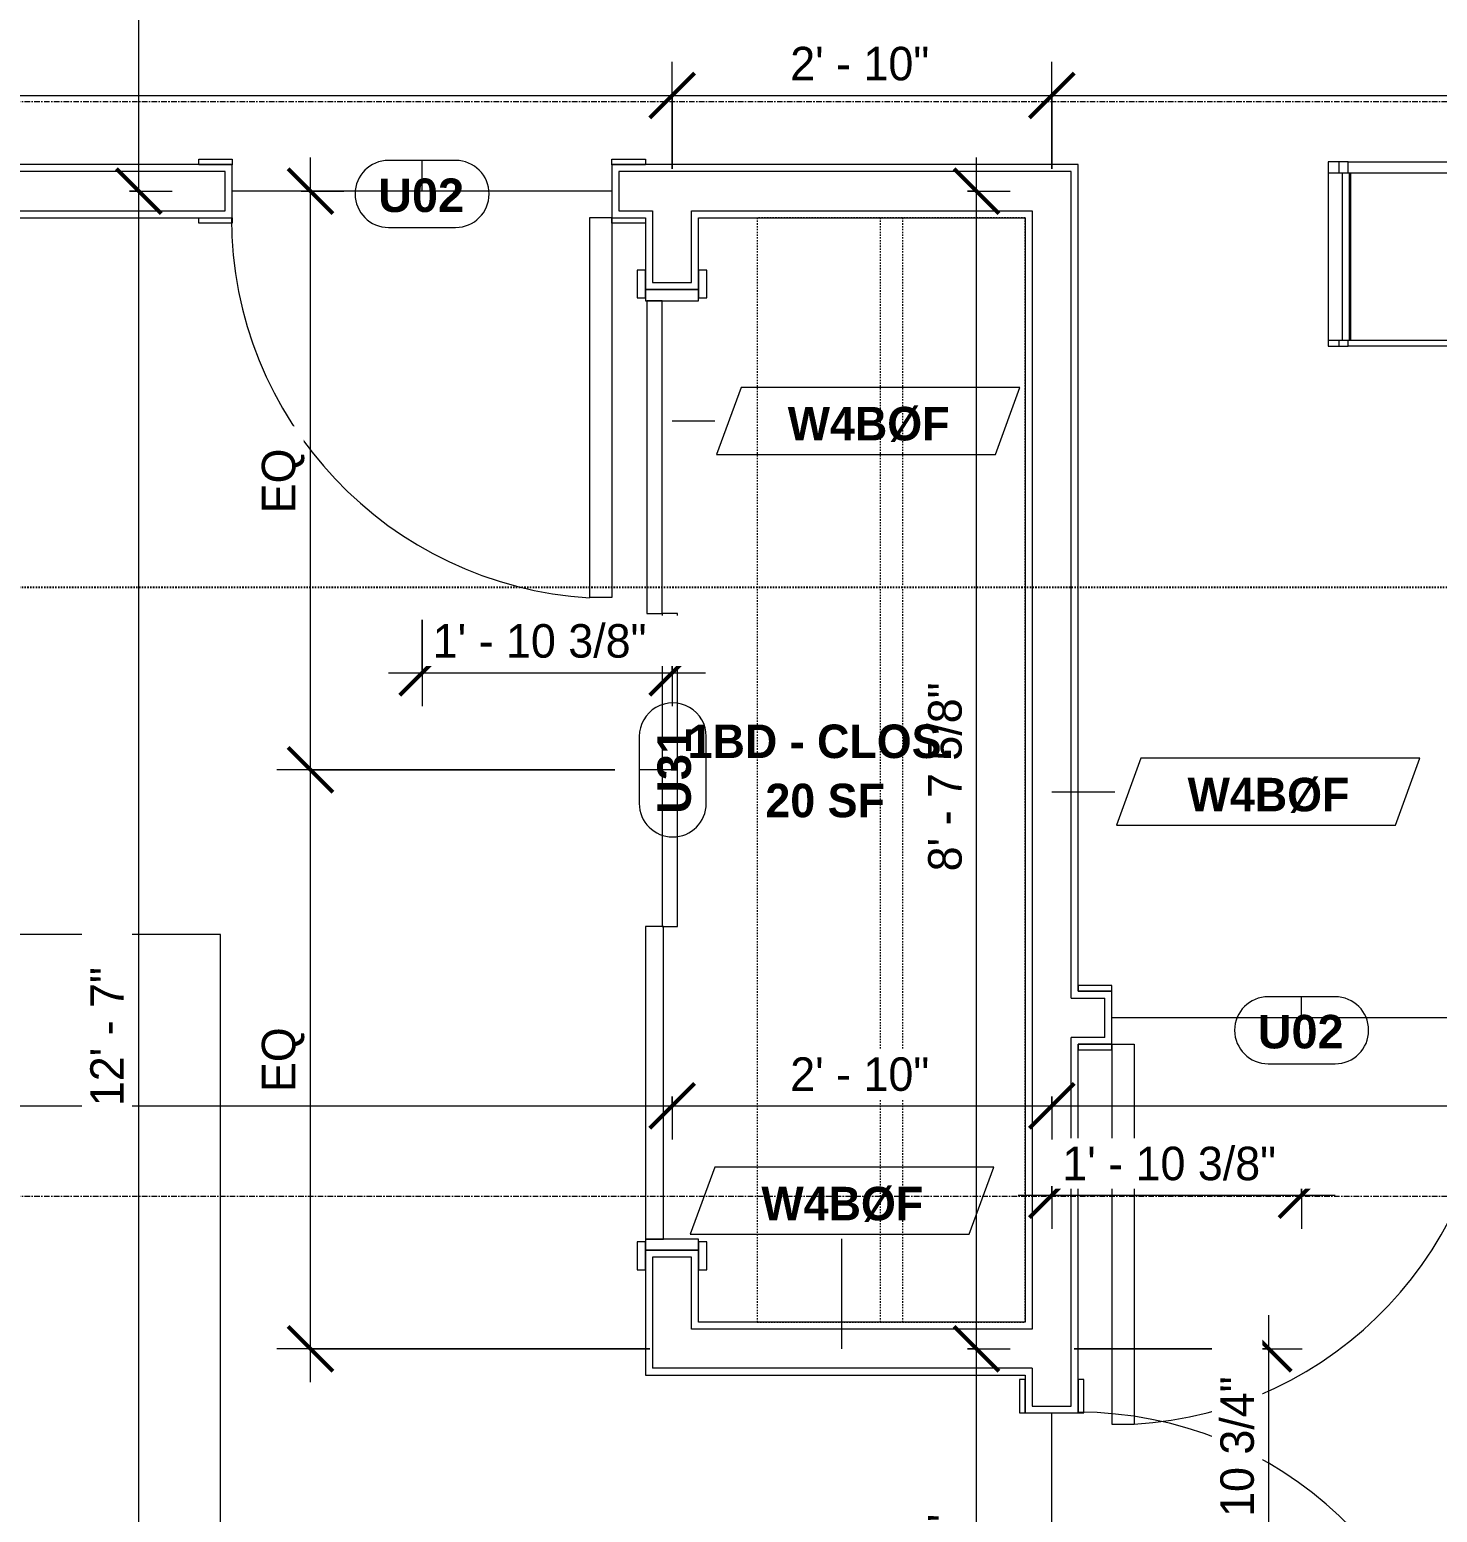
# Model space of a CAD drawing. Header units: inches. Extents: x -4058 to -1781, y 9814 to 12264.
# Drawn here: x -3749.2 to -3623.1, y 11158.9 to 11291.6 of the extents above; entities that cross this region are included whole.
import ezdxf

# ---------------------------------------------------------------- set-up
doc = ezdxf.new("R2010")
doc.units = ezdxf.units.IN
doc.header["$MEASUREMENT"] = 0
for name, pattern in [('Aligning Line 1_8_', [0.25, 0.125, -0.125]), ('Dash', [0.25, 0.125, -0.125]), ('Dash_2_', [0.25, 0.125, -0.125]), ('Grid Line 1_2_', [0.875, 0.5, -0.125, 0.125, -0.125])]:
    doc.linetypes.add(name, pattern=pattern)
doc.layers.add('0-4', color=250, linetype='Dash_2_')
for name, color, linetype, lineweight in [('A-ANNO-DIMS', 211, 'Continuous', 9), ('A-ANNO-DIMS-32', 211, 'Continuous', 9), ('A-AREA-IDEN', 2, 'Continuous', 9), ('A-DOOR-2', 31, 'Continuous', 9), ('A-DOOR-FRAM', 31, 'Continuous', 9), ('A-DOOR-IDEN', 31, 'Continuous', 9), ('A-FLOR-2', 192, 'Continuous', 9), ('A-WALL-2', 113, 'Continuous', 9), ('A-WALL-IDEN', 211, 'Continuous', 9), ('G-ANNO-SYMB', 111, 'Aligning Line 1_8_', 9), ('I-FURN', 30, 'Continuous', 9), ('Q-CASE', 31, 'Continuous', 9), ('Q-CASE-HDLN', 31, 'Dash', 9), ('S-GRID-1', 1, 'Grid Line 1_2_', 9)]:
    doc.layers.add(name, color=color, linetype=linetype, lineweight=lineweight)
doc.styles.add('Arial_B', font='arialbd.ttf', dxfattribs={"height": 3})
doc.styles.add('Century Gothic', font='ufonts.com_century-gothic.ttf', dxfattribs={"height": 3})
doc.styles.add('Century Gothic_B', font='GOTHICB.TTF', dxfattribs={"height": 3})
doc.dimstyles.new('MARKETING_DIMENSION', dxfattribs={"dimscale": 12, "dimtxt": 3.132505, "dimasz": 0.333333, "dimexe": 0.25, "dimexo": 0.166667, "dimgap": 0.041667, "dimtad": 1, "dimdec": 4, "dimrnd": 0.0625, "dimzin": 3, "dimdsep": 46, "dimlunit": 4, "dimtxsty": 'Century Gothic', "dimblk1": 'OBLIQUE', "dimblk2": 'OBLIQUE', "dimsah": 1, "dimcen": 0.09, "dimdle": 0.25, "dimazin": 0, "dimtfac": 1, "dimtdec": 4, "dimtix": 1, "dimtmove": 0, "dimatfit": 3, "dimfxl": 1, "dimtvp": 1, "dimtfill": 1, "dimfrac": 2, "dimtolj": 1, "dimtzin": 0, "dimarcsym": 2})
doc.dimstyles.new('THE_DIMENSION_STRING_3', dxfattribs={"dimscale": 12, "dimtxt": 3.132505, "dimasz": 0.333333, "dimexe": 0.25, "dimexo": 0.166667, "dimgap": 0.041667, "dimtad": 1, "dimdec": 4, "dimrnd": 0.0625, "dimzin": 3, "dimdsep": 46, "dimlunit": 4, "dimtxsty": 'Century Gothic', "dimblk1": 'OBLIQUE', "dimblk2": 'OBLIQUE', "dimsah": 1, "dimcen": 0.09, "dimdle": 0.25, "dimazin": 0, "dimtfac": 1, "dimtdec": 4, "dimtix": 1, "dimtmove": 0, "dimatfit": 3, "dimfxl": 1, "dimtvp": 1, "dimtfill": 1, "dimfrac": 2, "dimtolj": 1, "dimtzin": 0, "dimarcsym": 2})
doc.dimstyles.new('THE_DIMENSION_STRING_5', dxfattribs={"dimscale": 12, "dimtxt": 3.132505, "dimasz": 0.333333, "dimexe": 0.25, "dimexo": 0.166667, "dimgap": 0.041667, "dimtad": 1, "dimdec": 4, "dimrnd": 0.0625, "dimzin": 3, "dimdsep": 46, "dimlunit": 4, "dimtxsty": 'Century Gothic', "dimblk1": 'OBLIQUE', "dimblk2": 'OBLIQUE', "dimsah": 1, "dimcen": 0.09, "dimdle": 0.25, "dimazin": 0, "dimtfac": 1, "dimtdec": 4, "dimtix": 1, "dimtmove": 0, "dimatfit": 3, "dimfxl": 1, "dimtvp": 1, "dimtfill": 1, "dimfrac": 2, "dimtolj": 1, "dimtzin": 0, "dimarcsym": 2})

# ---------------------------------------------------------------- blocks, each defined once
blk = doc.blocks.new('SWING - SINGLE - FLUSH - SWING - FLUSH - 2-10 x 6-8 - PRIVACY-4202132-UNIT PLANS - 2ND FLOOR')
at = {"layer": 'A-DOOR-2'}
for p, q in [((-20, 2.37), (-20, 2.87)), ((-20, 2.87), (-17, 2.87)), ((-17, 2.87), (-17, 2.37)), ((17, 2.37), (17, 2.87)), ((17, 2.87), (20, 2.87)), ((20, 2.87), (20, 2.37)), ((-17, 2.37), (-20, 2.37)), ((20, 2.37), (17, 2.37)), ((-20, -2.38), (-17, -2.38)), ((-20, -2.88), (-20, -2.38)), ((-17, -2.38), (-17, -2.88)), ((15, -2.38), (15, -36.38)), ((17, -2.38), (15, -2.38)), ((17, -2.38), (17, -36.38)), ((17, -2.38), (20, -2.38)), ((17, -2.88), (17, -2.38)), ((20, -2.38), (20, -2.88)), ((-17, -2.88), (-20, -2.88)), ((20, -2.88), (17, -2.88)), ((17, -36.38), (15, -36.38))]:
    blk.add_line(p, q, dxfattribs=at)
blk.add_arc((17, -2.38), 34.07, 180, 266.6343, dxfattribs=at)
blk = doc.blocks.new('SWING - SINGLE - FLUSH - SWING - FLUSH - 2-10 x 6-8 - PRIVACY-4202128-UNIT PLANS - 2ND FLOOR')
at = {"layer": 'A-DOOR-2'}
for p, q in [((15, 2.37), (15, 36.38)), ((17, 36.38), (15, 36.38)), ((17, 2.37), (17, 36.38)), ((-17, 2.87), (-20, 2.87)), ((-20, 2.87), (-20, 2.37)), ((-17, 2.37), (-17, 2.87)), ((20, 2.87), (17, 2.87)), ((17, 2.87), (17, 2.37)), ((20, 2.37), (20, 2.87)), ((-20, 2.37), (-17, 2.37)), ((17, 2.37), (15, 2.37)), ((17, 2.37), (20, 2.37)), ((-17, -2.38), (-20, -2.38)), ((-20, -2.38), (-20, -2.88)), ((-17, -2.88), (-17, -2.38)), ((20, -2.38), (17, -2.38)), ((17, -2.38), (17, -2.88)), ((20, -2.88), (20, -2.38)), ((-20, -2.88), (-17, -2.88)), ((17, -2.88), (20, -2.88))]:
    blk.add_line(p, q, dxfattribs=at)
blk.add_arc((17, 2.37), 34.07, 93.3657, 180, dxfattribs=at)
blk = doc.blocks.new('SLIDING - FLUSH - TRIPLE PANEL - SLIDING - FLUSH - 7-0 x 6-8-3853471-UNIT PLANS - 2ND FLOOR')
at = {"layer": 'A-DOOR-2'}
for p, q in [((-42.25, 3), (-44.75, 3)), ((-44.75, 3), (-44.75, 2.25)), ((-42.25, 2.25), (-42.25, 3)), ((42.25, 3), (42.25, 2.25)), ((44.75, 3), (42.25, 3)), ((44.75, 2.25), (44.75, 3)), ((-44.75, 2.25), (-42.25, 2.25)), ((-14, 2.25), (-42, 2.25)), ((-42, 2.25), (-42, 0.625)), ((-14, 0.625), (-14, 2.25)), ((42, 2.125), (14, 2.125)), ((14, 2.125), (14, 0.75)), ((42, 0.75), (42, 2.125)), ((42.25, 2.25), (44.75, 2.25)), ((-42, 0.625), (-14, 0.625)), ((14, 0.75), (-14, 0.75)), ((-14, 0.75), (-14, -0.625)), ((14, -0.625), (14, 0.75)), ((14, 0.75), (42, 0.75)), ((-14, -0.625), (14, -0.625)), ((-42.25, -2.5), (-44.75, -2.5)), ((-44.75, -2.5), (-44.75, -3.25)), ((-42.25, -3.25), (-42.25, -2.5)), ((44.75, -2.5), (42.25, -2.5)), ((42.25, -2.5), (42.25, -3.25)), ((44.75, -3.25), (44.75, -2.5)), ((-44.75, -3.25), (-42.25, -3.25)), ((42.25, -3.25), (44.75, -3.25))]:
    blk.add_line(p, q, dxfattribs=at)
at = {"layer": 'A-DOOR-FRAM'}
for p, q in [((-42, 2.25), (-43, 2.25)), ((-43, 2.25), (-43, -2.5)), ((-42, -2.5), (-42, 2.25)), ((43, 2.25), (42, 2.25)), ((42, 2.25), (42, -2.5)), ((43, -2.5), (43, 2.25)), ((-43, -2.5), (-42, -2.5)), ((42, -2.5), (43, -2.5))]:
    blk.add_line(p, q, dxfattribs=at)
blk = doc.blocks.new('Bed-Standard - King 78_ x 80_-1242963-UNIT PLANS - 2ND FLOOR')
at = {"layer": 'I-FURN'}
for p, q in [((49.69, 38.2), (-28.31, 38.2)), ((-28.31, 38.2), (-28.31, -41.8)), ((49.69, -41.8), (49.69, 38.2)), ((-25.31, 36.2), (-25.31, 24.2)), ((-25.31, 36.2), (46.69, 36.2)), ((46.69, 36.2), (46.69, 24.2)), ((49.69, 24.2), (-28.31, 17.63)), ((-25.31, 24.2), (46.69, 24.2)), ((-28.31, -41.8), (49.69, -41.8))]:
    blk.add_line(p, q, dxfattribs=at)
blk = doc.blocks.new('OD_CW_Closet - OD_CW_Closet-3861470-UNIT PLANS - 2ND FLOOR')
at = {"layer": 'Q-CASE-HDLN'}
for p, q in [((99.61, 24), (0.74, 24)), ((0.74, 24), (0.74, 0)), ((99.61, 0), (99.61, 24)), ((0.74, 13), (99.61, 13)), ((0.74, 11), (99.61, 11)), ((0.74, 0), (99.61, 0))]:
    blk.add_line(p, q, dxfattribs=at)
blk = doc.blocks.new('Bar_Stool_6722_1_ - Bar_Stool_6722_1_-V81-UNIT PLANS - 2ND FLOOR')
at = {"layer": 'I-FURN'}
for p, q in [((0, 19.21), (0, 21.13)), ((1, 21.13), (1, 20.14)), ((1, 20.14), (15.5, 20.14)), ((1, 20.14), (1, 20.06)), ((1, 20.06), (1, 19.99)), ((16, 20), (1, 20)), ((1, 19.89), (1, 19.99)), ((15.5, 20.14), (15.5, 21.13)), ((15.5, 20.06), (15.5, 20.14)), ((15.5, 19.99), (15.5, 20.06)), ((16, 19.99), (16, 19.89)), ((16.5, 21.13), (16.5, 19.21)), ((0, 17.72), (0, 19.21)), ((1, 17.63), (1, 19.89)), ((16, 19.89), (16, 17.63)), ((16.5, 19.21), (16.5, 17.72)), ((0, 1.78), (0, 17.72)), ((1, 2.03), (1, 17.63)), ((16, 17.63), (16, 2.03)), ((16.5, 17.72), (16.5, 1.78)), ((1, 1.78), (0, 1.78)), ((0, 1.78), (0, 0.98)), ((1, 1.91), (1, 2.03)), ((16, 2.03), (1, 2.03)), ((1, 1.24), (1, 1.91)), ((16, 1.91), (1, 1.91)), ((16, 2.03), (16, 1.91)), ((16, 1.91), (16, 1.24)), ((16.5, 1.78), (16, 1.78)), ((16.5, 0.98), (16.5, 1.78)), ((1, 0.98), (0, 0.98)), ((0, 0.98), (0, 0)), ((1, 0), (1, 1.24)), ((1, 1.24), (16, 1.24)), ((16, 1.24), (16, 0)), ((16.5, 0.98), (16, 0.98)), ((16.5, 0), (16.5, 0.98)), ((0, 0), (1, 0)), ((1, 0), (16, 0)), ((16, 0), (16.5, 0))]:
    blk.add_line(p, q, dxfattribs=at)
blk = doc.blocks.new('DIMBLOCK52-UNIT PLANS - 2ND FLOOR')
at = {"layer": 'A-ANNO-DIMS-32'}
for p, q in [((-3852.47, 11283.31), (-3852.47, 11288.76)), ((-3691.67, 11279.19), (-3691.67, 11288.76)), ((-3855.47, 11285.76), (-3691.67, 11285.76)), ((-3852.47, 11285.76), (-3852.47, 11283.31)), ((-3691.67, 11285.76), (-3691.67, 11279.19))]:
    blk.add_line(p, q, dxfattribs=at)
at = {"layer": 'A-ANNO-DIMS-32', "lineweight": 50}
for p, q in [((-3852.47, 11285.76), (-3850.47, 11287.76)), ((-3691.67, 11285.76), (-3689.67, 11287.76)), ((-3852.47, 11285.76), (-3854.47, 11283.76)), ((-3691.67, 11285.76), (-3693.67, 11283.76))]:
    blk.add_line(p, q, dxfattribs=at)
at = {"layer": 'A-ANNO-DIMS-32', "color": 0, "insert": (-3784.65, 11290.11), "char_height": 3, "width": 30.1914, "attachment_point": 1, "line_spacing_factor": 0.984502, "style": 'Century Gothic', "bg_fill": 3, "box_fill_scale": 1.25, "bg_fill_color": 256, "bg_fill_true_color": 13158600, "bg_fill_transparency": 0}
blk.add_mtext('13\' - 4 13/16"', dxfattribs=at)
blk = doc.blocks.new('_Oblique')
at = {"color": 0, "linetype": 'ByBlock', "lineweight": -2}
blk.add_line((-0.5, -0.5), (0.5, 0.5), dxfattribs=at)
blk = doc.blocks.new('DIMBLOCK53-UNIT PLANS - 2ND FLOOR')
at = {"layer": 'A-ANNO-DIMS-32'}
for p, q in [((-3691.67, 11279.19), (-3691.67, 11288.76)), ((-3657.67, 11279.19), (-3657.67, 11288.76)), ((-3691.67, 11285.76), (-3657.67, 11285.76)), ((-3691.67, 11285.76), (-3691.67, 11279.19)), ((-3657.67, 11285.76), (-3657.67, 11279.19))]:
    blk.add_line(p, q, dxfattribs=at)
at = {"layer": 'A-ANNO-DIMS-32', "lineweight": 50}
for p, q in [((-3691.67, 11285.76), (-3689.67, 11287.76)), ((-3657.67, 11285.76), (-3655.67, 11287.76)), ((-3691.67, 11285.76), (-3693.67, 11283.76)), ((-3657.67, 11285.76), (-3659.67, 11283.76))]:
    blk.add_line(p, q, dxfattribs=at)
at = {"layer": 'A-ANNO-DIMS-32', "color": 0, "insert": (-3681.09, 11290.11), "char_height": 3, "width": 15.394, "attachment_point": 1, "line_spacing_factor": 0.984502, "style": 'Century Gothic', "bg_fill": 3, "box_fill_scale": 1.25, "bg_fill_color": 256, "bg_fill_true_color": 13158600, "bg_fill_transparency": 0}
blk.add_mtext('2\' - 10"', dxfattribs=at)
blk = doc.blocks.new('DIMBLOCK54-UNIT PLANS - 2ND FLOOR')
at = {"layer": 'A-ANNO-DIMS-32'}
for p, q in [((-3657.67, 11279.19), (-3657.67, 11288.76)), ((-3486.67, 11286.59), (-3486.67, 11282.76)), ((-3486.67, 11285.76), (-3486.67, 11286.59)), ((-3657.67, 11285.76), (-3483.67, 11285.76)), ((-3657.67, 11285.76), (-3657.67, 11279.19))]:
    blk.add_line(p, q, dxfattribs=at)
at = {"layer": 'A-ANNO-DIMS-32', "lineweight": 50}
for p, q in [((-3657.67, 11285.76), (-3655.67, 11287.76)), ((-3486.67, 11285.76), (-3484.67, 11287.76)), ((-3657.67, 11285.76), (-3659.67, 11283.76)), ((-3486.67, 11285.76), (-3488.67, 11283.76))]:
    blk.add_line(p, q, dxfattribs=at)
at = {"layer": 'A-ANNO-DIMS-32', "color": 0, "insert": (-3578.59, 11290.11), "char_height": 3, "width": 15.394, "attachment_point": 1, "line_spacing_factor": 0.984502, "style": 'Century Gothic', "bg_fill": 3, "box_fill_scale": 1.25, "bg_fill_color": 256, "bg_fill_true_color": 13158600, "bg_fill_transparency": 0}
blk.add_mtext('14\' - 3"', dxfattribs=at)
blk = doc.blocks.new('DIMBLOCK780-UNIT PLANS - 2ND FLOOR')
at = {"layer": 'A-ANNO-DIMS-32'}
for p, q in [((-3714.05, 11238.81), (-3714.05, 11231.08)), ((-3714.05, 11234.08), (-3714.05, 11238.81)), ((-3717.05, 11234.08), (-3688.67, 11234.08)), ((-3691.67, 11234.91), (-3691.67, 11231.08)), ((-3691.67, 11234.08), (-3691.67, 11234.91))]:
    blk.add_line(p, q, dxfattribs=at)
at = {"layer": 'A-ANNO-DIMS-32', "lineweight": 50}
for p, q in [((-3714.05, 11234.08), (-3712.05, 11236.08)), ((-3691.67, 11234.08), (-3689.67, 11236.08)), ((-3714.05, 11234.08), (-3716.05, 11232.08)), ((-3691.67, 11234.08), (-3693.67, 11232.08))]:
    blk.add_line(p, q, dxfattribs=at)
at = {"layer": 'A-ANNO-DIMS-32', "color": 0, "insert": (-3713.1, 11238.43), "char_height": 3, "width": 24.5827, "attachment_point": 1, "line_spacing_factor": 0.984502, "style": 'Century Gothic', "bg_fill": 3, "box_fill_scale": 1.25, "bg_fill_color": 256, "bg_fill_true_color": 13158600, "bg_fill_transparency": 0}
blk.add_mtext('1\' - 10 3/8"', dxfattribs=at)
blk = doc.blocks.new('DIMBLOCK781-UNIT PLANS - 2ND FLOOR')
at = {"layer": 'A-ANNO-DIMS-32', "lineweight": 50}
for p, q in [((-3664.4, 11173.56), (-3666.4, 11175.56)), ((-3664.4, 11173.56), (-3662.4, 11171.56)), ((-3664.4, 11126.19), (-3666.4, 11128.19)), ((-3664.4, 11126.19), (-3662.4, 11124.19))]:
    blk.add_line(p, q, dxfattribs=at)
at = {"layer": 'A-ANNO-DIMS-32'}
for p, q in [((-3665.22, 11173.56), (-3661.4, 11173.56)), ((-3664.4, 11173.56), (-3665.22, 11173.56)), ((-3664.4, 11123.19), (-3664.4, 11173.56)), ((-3666.85, 11126.19), (-3661.4, 11126.19)), ((-3664.4, 11126.19), (-3666.85, 11126.19))]:
    blk.add_line(p, q, dxfattribs=at)
at = {"layer": 'A-ANNO-DIMS-32', "color": 0, "insert": (-3668.74, 11139.63), "char_height": 3, "width": 24.5827, "attachment_point": 1, "rotation": 90, "line_spacing_factor": 0.984502, "style": 'Century Gothic', "bg_fill": 3, "box_fill_scale": 1.25, "bg_fill_color": 256, "bg_fill_true_color": 13158600, "bg_fill_transparency": 0}
blk.add_mtext('3\' - 11 3/8"', dxfattribs=at)
blk = doc.blocks.new('DIMBLOCK782-UNIT PLANS - 2ND FLOOR')
at = {"layer": 'A-ANNO-DIMS-32', "lineweight": 50}
for p, q in [((-3664.4, 11277.19), (-3666.4, 11279.19)), ((-3664.4, 11277.19), (-3662.4, 11275.19)), ((-3664.4, 11173.56), (-3666.4, 11175.56)), ((-3664.4, 11173.56), (-3662.4, 11171.56))]:
    blk.add_line(p, q, dxfattribs=at)
at = {"layer": 'A-ANNO-DIMS-32'}
for p, q in [((-3664.4, 11173.56), (-3664.4, 11280.19)), ((-3665.22, 11277.19), (-3661.4, 11277.19)), ((-3664.4, 11277.19), (-3665.22, 11277.19)), ((-3665.22, 11173.56), (-3661.4, 11173.56)), ((-3664.4, 11173.56), (-3665.22, 11173.56))]:
    blk.add_line(p, q, dxfattribs=at)
at = {"layer": 'A-ANNO-DIMS-32', "color": 0, "insert": (-3668.74, 11216.3), "char_height": 3, "width": 21.7784, "attachment_point": 1, "rotation": 90, "line_spacing_factor": 0.984502, "style": 'Century Gothic', "bg_fill": 3, "box_fill_scale": 1.25, "bg_fill_color": 256, "bg_fill_true_color": 13158600, "bg_fill_transparency": 0}
blk.add_mtext('8\' - 7 5/8"', dxfattribs=at)
blk = doc.blocks.new('DIMBLOCK783-UNIT PLANS - 2ND FLOOR')
at = {"layer": 'A-ANNO-DIMS-32', "lineweight": 50}
for p, q in [((-3657.67, 11187.3), (-3655.67, 11189.3)), ((-3635.3, 11187.3), (-3633.3, 11189.3)), ((-3657.67, 11187.3), (-3659.67, 11185.3)), ((-3635.3, 11187.3), (-3637.3, 11185.3))]:
    blk.add_line(p, q, dxfattribs=at)
at = {"layer": 'A-ANNO-DIMS-32'}
for p, q in [((-3657.67, 11188.13), (-3657.67, 11184.3)), ((-3657.67, 11187.3), (-3657.67, 11188.13)), ((-3635.3, 11188.13), (-3635.3, 11184.3)), ((-3635.3, 11187.3), (-3635.3, 11188.13)), ((-3660.67, 11187.3), (-3632.3, 11187.3))]:
    blk.add_line(p, q, dxfattribs=at)
at = {"layer": 'A-ANNO-DIMS-32', "color": 0, "insert": (-3656.73, 11191.65), "char_height": 3, "width": 24.5827, "attachment_point": 1, "line_spacing_factor": 0.984502, "style": 'Century Gothic', "bg_fill": 3, "box_fill_scale": 1.25, "bg_fill_color": 256, "bg_fill_true_color": 13158600, "bg_fill_transparency": 0}
blk.add_mtext('1\' - 10 3/8"', dxfattribs=at)
blk = doc.blocks.new('DIMBLOCK784-UNIT PLANS - 2ND FLOOR')
at = {"layer": 'A-ANNO-DIMS-32'}
for p, q in [((-3852.47, 11197.76), (-3852.47, 11192.3)), ((-3852.47, 11195.3), (-3852.47, 11197.76)), ((-3691.67, 11196.13), (-3691.67, 11192.3)), ((-3691.67, 11195.3), (-3691.67, 11196.13)), ((-3855.47, 11195.3), (-3691.67, 11195.3))]:
    blk.add_line(p, q, dxfattribs=at)
at = {"layer": 'A-ANNO-DIMS-32', "lineweight": 50}
for p, q in [((-3852.47, 11195.3), (-3850.47, 11197.3)), ((-3691.67, 11195.3), (-3689.67, 11197.3)), ((-3852.47, 11195.3), (-3854.47, 11193.3)), ((-3691.67, 11195.3), (-3693.67, 11193.3))]:
    blk.add_line(p, q, dxfattribs=at)
at = {"layer": 'A-ANNO-DIMS-32', "color": 0, "insert": (-3784.65, 11199.65), "char_height": 3, "width": 30.1914, "attachment_point": 1, "line_spacing_factor": 0.984502, "style": 'Century Gothic', "bg_fill": 3, "box_fill_scale": 1.25, "bg_fill_color": 256, "bg_fill_true_color": 13158600, "bg_fill_transparency": 0}
blk.add_mtext('13\' - 4 13/16"', dxfattribs=at)
blk = doc.blocks.new('DIMBLOCK785-UNIT PLANS - 2ND FLOOR')
at = {"layer": 'A-ANNO-DIMS-32', "lineweight": 50}
for p, q in [((-3691.67, 11195.3), (-3689.67, 11197.3)), ((-3657.67, 11195.3), (-3655.67, 11197.3)), ((-3691.67, 11195.3), (-3693.67, 11193.3)), ((-3657.67, 11195.3), (-3659.67, 11193.3))]:
    blk.add_line(p, q, dxfattribs=at)
at = {"layer": 'A-ANNO-DIMS-32'}
for p, q in [((-3691.67, 11196.13), (-3691.67, 11192.3)), ((-3691.67, 11195.3), (-3691.67, 11196.13)), ((-3657.67, 11196.13), (-3657.67, 11192.3)), ((-3657.67, 11195.3), (-3657.67, 11196.13)), ((-3691.67, 11195.3), (-3657.67, 11195.3))]:
    blk.add_line(p, q, dxfattribs=at)
at = {"layer": 'A-ANNO-DIMS-32', "color": 0, "insert": (-3681.09, 11199.65), "char_height": 3, "width": 15.394, "attachment_point": 1, "line_spacing_factor": 0.984502, "style": 'Century Gothic', "bg_fill": 3, "box_fill_scale": 1.25, "bg_fill_color": 256, "bg_fill_true_color": 13158600, "bg_fill_transparency": 0}
blk.add_mtext('2\' - 10"', dxfattribs=at)
blk = doc.blocks.new('DIMBLOCK786-UNIT PLANS - 2ND FLOOR')
at = {"layer": 'A-ANNO-DIMS-32', "lineweight": 50}
for p, q in [((-3657.67, 11195.3), (-3655.67, 11197.3)), ((-3486.67, 11195.3), (-3484.67, 11197.3)), ((-3657.67, 11195.3), (-3659.67, 11193.3)), ((-3486.67, 11195.3), (-3488.67, 11193.3))]:
    blk.add_line(p, q, dxfattribs=at)
at = {"layer": 'A-ANNO-DIMS-32'}
for p, q in [((-3486.67, 11197.76), (-3486.67, 11192.3)), ((-3486.67, 11195.3), (-3486.67, 11197.76)), ((-3657.67, 11196.13), (-3657.67, 11192.3)), ((-3657.67, 11195.3), (-3657.67, 11196.13)), ((-3657.67, 11195.3), (-3483.67, 11195.3))]:
    blk.add_line(p, q, dxfattribs=at)
at = {"layer": 'A-ANNO-DIMS-32', "color": 0, "insert": (-3578.59, 11199.65), "char_height": 3, "width": 15.394, "attachment_point": 1, "line_spacing_factor": 0.984502, "style": 'Century Gothic', "bg_fill": 3, "box_fill_scale": 1.25, "bg_fill_color": 256, "bg_fill_true_color": 13158600, "bg_fill_transparency": 0}
blk.add_mtext('14\' - 3"', dxfattribs=at)
blk = doc.blocks.new('DIMBLOCK792-UNIT PLANS - 2ND FLOOR')
at = {"layer": 'A-ANNO-DIMS-32'}
for p, q in [((-3638.24, 11147.81), (-3638.24, 11176.56)), ((-3655.67, 11173.56), (-3635.24, 11173.56)), ((-3638.24, 11173.56), (-3655.67, 11173.56)), ((-3639.07, 11150.81), (-3635.24, 11150.81)), ((-3638.24, 11150.81), (-3639.07, 11150.81))]:
    blk.add_line(p, q, dxfattribs=at)
at = {"layer": 'A-ANNO-DIMS-32', "lineweight": 50}
for p, q in [((-3638.24, 11173.56), (-3640.24, 11175.56)), ((-3638.24, 11173.56), (-3636.24, 11171.56)), ((-3638.24, 11150.81), (-3640.24, 11152.81)), ((-3638.24, 11150.81), (-3636.24, 11148.81))]:
    blk.add_line(p, q, dxfattribs=at)
at = {"layer": 'A-ANNO-DIMS-32', "color": 0, "insert": (-3642.58, 11151.95), "char_height": 3, "width": 24.5827, "attachment_point": 1, "rotation": 90, "line_spacing_factor": 0.984502, "style": 'Century Gothic', "bg_fill": 3, "box_fill_scale": 1.25, "bg_fill_color": 256, "bg_fill_true_color": 13158600, "bg_fill_transparency": 0}
blk.add_mtext('1\' - 10 3/4"', dxfattribs=at)
blk = doc.blocks.new('DIMBLOCK793-UNIT PLANS - 2ND FLOOR')
at = {"layer": 'A-ANNO-DIMS-32', "lineweight": 50}
for p, q in [((-3739.42, 11277.19), (-3741.42, 11279.19)), ((-3739.42, 11277.19), (-3737.42, 11275.19)), ((-3739.42, 11126.19), (-3741.42, 11128.19)), ((-3739.42, 11126.19), (-3737.42, 11124.19))]:
    blk.add_line(p, q, dxfattribs=at)
at = {"layer": 'A-ANNO-DIMS-32'}
for p, q in [((-3740.24, 11277.19), (-3736.42, 11277.19)), ((-3739.42, 11277.19), (-3740.24, 11277.19)), ((-3739.42, 11123.19), (-3739.42, 11277.19)), ((-3736.96, 11126.19), (-3742.42, 11126.19)), ((-3739.42, 11126.19), (-3736.96, 11126.19))]:
    blk.add_line(p, q, dxfattribs=at)
at = {"layer": 'A-ANNO-DIMS-32', "color": 0, "insert": (-3743.76, 11195.28), "char_height": 3, "width": 15.394, "attachment_point": 1, "rotation": 90, "line_spacing_factor": 0.984502, "style": 'Century Gothic', "bg_fill": 3, "box_fill_scale": 1.25, "bg_fill_color": 256, "bg_fill_true_color": 13158600, "bg_fill_transparency": 0}
blk.add_mtext('12\' - 7"', dxfattribs=at)
blk = doc.blocks.new('DIMBLOCK794-UNIT PLANS - 2ND FLOOR')
at = {"layer": 'A-ANNO-DIMS-32'}
for p, q in [((-3739.42, 11277.19), (-3739.42, 11435.31)), ((-3741.87, 11432.31), (-3736.42, 11432.31)), ((-3739.42, 11432.31), (-3741.87, 11432.31)), ((-3740.24, 11277.19), (-3736.42, 11277.19)), ((-3739.42, 11277.19), (-3740.24, 11277.19))]:
    blk.add_line(p, q, dxfattribs=at)
at = {"layer": 'A-ANNO-DIMS-32', "lineweight": 50}
for p, q in [((-3739.42, 11432.31), (-3741.42, 11434.31)), ((-3739.42, 11432.31), (-3737.42, 11430.31)), ((-3739.42, 11277.19), (-3741.42, 11279.19)), ((-3739.42, 11277.19), (-3737.42, 11275.19))]:
    blk.add_line(p, q, dxfattribs=at)
at = {"layer": 'A-ANNO-DIMS-32', "color": 0, "insert": (-3743.76, 11343.34), "char_height": 3, "width": 27.387, "attachment_point": 1, "rotation": 90, "line_spacing_factor": 0.984502, "style": 'Century Gothic', "bg_fill": 3, "box_fill_scale": 1.25, "bg_fill_color": 256, "bg_fill_true_color": 13158600, "bg_fill_transparency": 0}
blk.add_mtext('12\' - 11 1/8"', dxfattribs=at)
blk = doc.blocks.new('Door Tag - Type Mark-2601225-UNIT PLANS - 2ND FLOOR')
at = {"layer": 'A-DOOR-IDEN'}
for p, q in [((0.09375, 0.09375), (-0.09375, 0.09375)), ((-0.09375, -0.09375), (0.09375, -0.09375))]:
    blk.add_line(p, q, dxfattribs=at)
for centre, start, end in [((-0.09375, 0), 90, 270), ((0.09375, 0), 270, 90)]:
    blk.add_arc(centre, 0.09375, start, end, dxfattribs=at)
blk = doc.blocks.new('Wall Tag - Arch Wall-3956453-UNIT PLANS - 2ND FLOOR')
at = {"layer": 'A-WALL-IDEN'}
for p, q in [((-0.3561, 0.0937), (-0.4244, -0.0937)), ((0.4244, 0.0937), (-0.3561, 0.0937)), ((0.3561, -0.0937), (0.4244, 0.0937)), ((-0.4244, -0.0937), (0.3561, -0.0937))]:
    blk.add_line(p, q, dxfattribs=at)
blk = doc.blocks.new('DIMBLOCK1262-UNIT PLANS - 2ND FLOOR')
at = {"layer": 'A-ANNO-DIMS-32', "lineweight": 50}
for p, q in [((-3724.05, 11225.38), (-3726.05, 11227.38)), ((-3724.05, 11225.38), (-3722.05, 11223.38)), ((-3724.05, 11173.56), (-3726.05, 11175.56)), ((-3724.05, 11173.56), (-3722.05, 11171.56))]:
    blk.add_line(p, q, dxfattribs=at)
at = {"layer": 'A-ANNO-DIMS-32'}
for p, q in [((-3696.8, 11225.38), (-3727.05, 11225.38)), ((-3724.05, 11170.56), (-3724.05, 11225.38)), ((-3724.05, 11225.38), (-3696.8, 11225.38)), ((-3693.67, 11173.56), (-3727.05, 11173.56)), ((-3724.05, 11173.56), (-3693.67, 11173.56))]:
    blk.add_line(p, q, dxfattribs=at)
at = {"layer": 'A-ANNO-DIMS-32', "color": 0, "insert": (-3728.4, 11196.54), "char_height": 3, "width": 7.0407, "attachment_point": 1, "rotation": 90, "line_spacing_factor": 0.984502, "style": 'Century Gothic', "bg_fill": 3, "box_fill_scale": 1.25, "bg_fill_color": 256, "bg_fill_true_color": 13158600, "bg_fill_transparency": 0}
blk.add_mtext('EQ', dxfattribs=at)
blk = doc.blocks.new('DIMBLOCK1263-UNIT PLANS - 2ND FLOOR')
at = {"layer": 'A-ANNO-DIMS-32', "lineweight": 50}
for p, q in [((-3724.05, 11277.19), (-3726.05, 11279.19)), ((-3724.05, 11277.19), (-3722.05, 11275.19)), ((-3724.05, 11225.38), (-3726.05, 11227.38)), ((-3724.05, 11225.38), (-3722.05, 11223.38))]:
    blk.add_line(p, q, dxfattribs=at)
at = {"layer": 'A-ANNO-DIMS-32'}
for p, q in [((-3724.05, 11225.38), (-3724.05, 11280.19)), ((-3724.88, 11277.19), (-3721.05, 11277.19)), ((-3724.05, 11277.19), (-3724.88, 11277.19)), ((-3696.8, 11225.38), (-3727.05, 11225.38)), ((-3724.05, 11225.38), (-3696.8, 11225.38))]:
    blk.add_line(p, q, dxfattribs=at)
at = {"layer": 'A-ANNO-DIMS-32', "color": 0, "insert": (-3728.4, 11248.35), "char_height": 3, "width": 7.0407, "attachment_point": 1, "rotation": 90, "line_spacing_factor": 0.984502, "style": 'Century Gothic', "bg_fill": 3, "box_fill_scale": 1.25, "bg_fill_color": 256, "bg_fill_true_color": 13158600, "bg_fill_transparency": 0}
blk.add_mtext('EQ', dxfattribs=at)

msp = doc.modelspace()

# ---------------------------------------------------------------- linework, layer by layer
at = {"layer": 'A-DOOR-IDEN'}
for p, q in [((-3691.67374, 11225.3769), (-3694.60774, 11225.3769)), ((-3635.29874, 11203.1894), (-3635.29874, 11205.07058))]:
    msp.add_line(p, q, dxfattribs=at)
at = {"layer": 'A-FLOR-2'}
for p, q in [((-3697.04874, 11277.1894), (-3731.04874, 11277.1894)), ((-3618.29874, 11203.1894), (-3652.29874, 11203.1894)), ((-3657.67374, 11133.81333), (-3657.67374, 11167.81333))]:
    msp.add_line(p, q, dxfattribs=at)
at = {"layer": 'A-WALL-2'}
for p, q in [((-3731.04874, 11279.5644), (-3851.84874, 11279.5644)), ((-3731.04874, 11274.8144), (-3731.04874, 11279.5644)), ((-3655.29874, 11279.5644), (-3697.04874, 11279.5644)), ((-3697.04874, 11279.5644), (-3697.04874, 11274.8144)), ((-3655.29874, 11205.5644), (-3655.29874, 11279.5644)), ((-3731.67374, 11278.9394), (-3851.84874, 11278.9394)), ((-3731.67374, 11275.4394), (-3731.67374, 11278.9394)), ((-3655.92374, 11278.9394), (-3696.42374, 11278.9394)), ((-3696.42374, 11278.9394), (-3696.42374, 11275.4394)), ((-3655.92374, 11204.9394), (-3655.92374, 11278.9394)), ((-3851.84874, 11275.4394), (-3731.67374, 11275.4394)), ((-3696.42374, 11275.4394), (-3693.42374, 11275.4394)), ((-3693.42374, 11275.4394), (-3693.42374, 11269.0019)), ((-3689.92374, 11269.0019), (-3689.92374, 11275.4394)), ((-3689.92374, 11275.4394), (-3659.42374, 11275.4394)), ((-3659.42374, 11275.4394), (-3659.42374, 11175.3144)), ((-3851.84874, 11274.8144), (-3731.04874, 11274.8144)), ((-3697.04874, 11274.8144), (-3694.04874, 11274.8144)), ((-3694.04874, 11274.8144), (-3694.04874, 11268.3769)), ((-3689.29874, 11268.3769), (-3689.29874, 11274.8144)), ((-3689.29874, 11274.8144), (-3660.04874, 11274.8144)), ((-3660.04874, 11274.8144), (-3660.04874, 11175.9394)), ((-3693.42374, 11269.0019), (-3689.92374, 11269.0019)), ((-3694.04874, 11268.3769), (-3689.29874, 11268.3769)), ((-3655.92374, 11204.9394), (-3652.92374, 11204.9394)), ((-3652.29874, 11205.5644), (-3655.29874, 11205.5644)), ((-3652.92374, 11201.4394), (-3652.92374, 11204.9394)), ((-3652.29874, 11200.8144), (-3652.29874, 11205.5644)), ((-3655.92374, 11168.43833), (-3655.92374, 11201.4394)), ((-3652.92374, 11201.4394), (-3655.92374, 11201.4394)), ((-3655.29874, 11200.8144), (-3652.29874, 11200.8144)), ((-3655.29874, 11167.81333), (-3655.29874, 11200.8144)), ((-3694.04874, 11182.3769), (-3694.04874, 11171.1894)), ((-3689.29874, 11182.3769), (-3694.04874, 11182.3769)), ((-3689.29874, 11175.9394), (-3689.29874, 11182.3769)), ((-3693.42374, 11181.7519), (-3693.42374, 11171.8144)), ((-3689.92374, 11181.7519), (-3693.42374, 11181.7519)), ((-3689.92374, 11175.3144), (-3689.92374, 11181.7519)), ((-3660.04874, 11175.9394), (-3689.29874, 11175.9394)), ((-3659.42374, 11175.3144), (-3689.92374, 11175.3144)), ((-3659.42374, 11171.8144), (-3693.42374, 11171.8144)), ((-3659.42374, 11171.8144), (-3659.42374, 11168.43833)), ((-3694.04874, 11171.1894), (-3660.04874, 11171.1894)), ((-3660.04874, 11171.1894), (-3660.04874, 11167.81333)), ((-3660.04874, 11167.81333), (-3655.29874, 11167.81333)), ((-3659.42374, 11168.43833), (-3655.92374, 11168.43833))]:
    msp.add_line(p, q, dxfattribs=at)
at = {"layer": 'A-WALL-IDEN'}
for p, q in [((-3691.67374, 11256.628), (-3687.83062, 11256.628)), ((-3657.67374, 11223.42413), (-3652.02416, 11223.42413)), ((-3676.4547, 11173.5644), (-3676.4547, 11183.39433))]:
    msp.add_line(p, q, dxfattribs=at)
at = {"layer": 'G-ANNO-SYMB'}
msp.add_line((-2851.7738, 11241.72163), (-3940.29498, 11241.72163), dxfattribs=at)

# ---------------------------------------------------------------- block references
at = {"layer": 'A-DOOR-2'}
msp.add_blockref('SWING - SINGLE - FLUSH - SWING - FLUSH - 2-10 x 6-8 - PRIVACY-4202132-UNIT PLANS - 2ND FLOOR', (-3714.04874, 11277.1894), dxfattribs=at)
for name, p, rotation in [('SLIDING - FLUSH - TRIPLE PANEL - SLIDING - FLUSH - 7-0 x 6-8-3853471-UNIT PLANS - 2ND FLOOR', (-3691.79874, 11225.3769), 90.00000000000375), ('SWING - SINGLE - FLUSH - SWING - FLUSH - 2-10 x 6-8 - PRIVACY-4202128-UNIT PLANS - 2ND FLOOR', (-3635.29874, 11203.1894), 180), ('SWING - SINGLE - FLUSH - SWING - FLUSH - 2-10 x 6-8 - PRIVACY-4202128-UNIT PLANS - 2ND FLOOR', (-3657.67374, 11150.81333), 270)]:
    msp.add_blockref(name, p, dxfattribs=dict(at, rotation=rotation))
at = {"layer": 'A-WALL-IDEN', "xscale": 31.99999999999999, "yscale": 31.99999999999999, "zscale": 31.99999999999999}
msp.add_blockref('Wall Tag - Arch Wall-3956453-UNIT PLANS - 2ND FLOOR', (-3638.29246, 11223.42413), dxfattribs=at)
at = {"layer": 'I-FURN'}
for name, p, rotation in [('Bar_Stool_6722_1_ - Bar_Stool_6722_1_-V81-UNIT PLANS - 2ND FLOOR', (-3632.92374, 11279.81561), 270.0000000000945), ('Bed-Standard - King 78_ x 80_-1242963-UNIT PLANS - 2ND FLOOR', (-3760.41021, 11168.83181), 180)]:
    msp.add_blockref(name, p, dxfattribs=dict(at, rotation=rotation))
at = {"layer": 'Q-CASE', "rotation": 270.0000000000016}
msp.add_blockref('OD_CW_Closet - OD_CW_Closet-3861470-UNIT PLANS - 2ND FLOOR', (-3684.04874, 11275.5521), dxfattribs=at)

# ---------------------------------------------------------------- texts
at = {"layer": 'A-AREA-IDEN', "insert": (-3683.31503, 11224.14413), "char_height": 3, "width": 12.423, "attachment_point": 1, "style": 'Century Gothic_B'}
msp.add_mtext('20 SF', dxfattribs=at)
at = {"layer": 'A-DOOR-IDEN', "insert": (-3692.98759, 11221.44501), "char_height": 3, "width": 9.393, "attachment_point": 1, "rotation": 90, "style": 'Arial_B'}
msp.add_mtext('U31', dxfattribs=at)
at = {"layer": 'A-WALL-IDEN', "insert": (-3645.50838, 11224.67166), "char_height": 3, "width": 17.372, "attachment_point": 1, "style": 'Century Gothic_B'}
msp.add_mtext('W4BØF', dxfattribs=at)

# ---------------------------------------------------------------- next in the draw order: dimensions: what is measured, and where the dimension line sits
at = {"layer": 'A-ANNO-DIMS'}
for base, p1, p2, dimstyle, override, picture, middle in [((-3691.67374, 11285.75997), (-3852.47374, 11281.30654), (-3691.67374, 11277.1894), 'MARKETING_DIMENSION', {"dimpost": '<>', "dimfxl": 160.852699}, 'DIMBLOCK52-UNIT PLANS - 2ND FLOOR', (-3772.07374, 11288.00164)), ((-3691.67374, 11234.08224), (-3714.04874, 11240.80656), (-3691.67374, 11236.91067), 'THE_DIMENSION_STRING_3', {"dimpost": '<>', "dimfxl": 22.711641}, 'DIMBLOCK780-UNIT PLANS - 2ND FLOOR', (-3702.86124, 11236.32391)), ((-3691.67374, 11195.30195), (-3852.47374, 11199.75538), (-3691.67374, 11198.13038), 'MARKETING_DIMENSION', {"dimpost": '<>', "dimfxl": 160.808211}, 'DIMBLOCK784-UNIT PLANS - 2ND FLOOR', (-3772.07374, 11197.54362)), ((-3635.29874, 11187.30195), (-3657.67374, 11190.13038), (-3635.29874, 11190.13038), 'THE_DIMENSION_STRING_3', {"dimpost": '<>', "dimfxl": 22.375}, 'DIMBLOCK783-UNIT PLANS - 2ND FLOOR', (-3646.48624, 11189.54362))]:
    dim = msp.add_linear_dim(base=base, p1=p1, p2=p2, dimstyle=dimstyle, override=override, dxfattribs=at)
    dim.commit()
    dim.dimension.update_dxf_attribs({"geometry": picture, "text_midpoint": middle})
for base, p1, p2, override, picture, middle in [((-3638.23864, 11173.5644), (-3641.06707, 11150.81333), (-3657.67374, 11173.5644), {"dimpost": '<>', "dimfxl": 28.167226}, 'DIMBLOCK792-UNIT PLANS - 2ND FLOOR', (-3640.48032, 11162.18886)), ((-3664.39633, 11173.5644), (-3668.84976, 11126.1894), (-3667.22476, 11173.5644), {"dimpost": '<>', "dimfxl": 47.402861}, 'DIMBLOCK781-UNIT PLANS - 2ND FLOOR', (-3666.638, 11149.8769))]:
    dim = msp.add_linear_dim(base=base, p1=p1, p2=p2, angle=90, dimstyle='THE_DIMENSION_STRING_3', override=override, dxfattribs=at)
    dim.commit()
    dim.dimension.update_dxf_attribs({"geometry": picture, "text_midpoint": middle})

# ---------------------------------------------------------------- next in the draw order: linework, layer by layer
at = {"layer": 'A-DOOR-IDEN'}
msp.add_line((-3714.04874, 11277.1894), (-3714.04874, 11279.94034), dxfattribs=at)

# ---------------------------------------------------------------- next in the draw order: block references
at = {"layer": 'A-DOOR-IDEN', "xscale": 31.99999999999999, "yscale": 31.99999999999999, "zscale": 31.99999999999999}
msp.add_blockref('Door Tag - Type Mark-2601225-UNIT PLANS - 2ND FLOOR', (-3714.04874, 11276.94034), dxfattribs=at)
at = {"layer": 'A-DOOR-IDEN', "xscale": 31.99999999999999, "yscale": 31.99999999999999, "zscale": 31.99999999999999, "rotation": 89.99999999999955}
msp.add_blockref('Door Tag - Type Mark-2601225-UNIT PLANS - 2ND FLOOR', (-3691.60774, 11225.3769), dxfattribs=at)

# ---------------------------------------------------------------- next in the draw order: texts
at = {"layer": 'A-DOOR-IDEN', "insert": (-3717.98062, 11278.3202), "char_height": 3, "width": 9.393, "attachment_point": 1, "style": 'Arial_B'}
msp.add_mtext('U02', dxfattribs=at)

# ---------------------------------------------------------------- next in the draw order: dimensions: what is measured, and where the dimension line sits
at = {"layer": 'A-ANNO-DIMS'}
dim = msp.add_linear_dim(base=(-3657.67374, 11285.75997), p1=(-3691.67374, 11277.1894), p2=(-3657.67374, 11277.1894), dimstyle='MARKETING_DIMENSION', override={"dimpost": '<>', "dimfxl": 34}, dxfattribs=at)
dim.commit()
dim.dimension.update_dxf_attribs({"geometry": 'DIMBLOCK53-UNIT PLANS - 2ND FLOOR', "text_midpoint": (-3674.67374, 11287.83543)})
dim = msp.add_linear_dim(base=(-3739.41631, 11277.1894), p1=(-3734.96288, 11126.1894), p2=(-3742.24474, 11277.1894), angle=90, dimstyle='MARKETING_DIMENSION', override={"dimpost": '<>', "dimfxl": 151.175479}, dxfattribs=at)
dim.commit()
dim.dimension.update_dxf_attribs({"geometry": 'DIMBLOCK793-UNIT PLANS - 2ND FLOOR', "text_midpoint": (-3741.49177, 11201.6894)})

# ---------------------------------------------------------------- next in the draw order: dimensions: what is measured, and where the dimension line sits
for base, p1, p2, dimstyle, override, picture, middle in [((-3739.41631, 11432.3144), (-3742.24474, 11277.1894), (-3743.86974, 11432.3144), 'MARKETING_DIMENSION', {"dimpost": '<>', "dimfxl": 155.133511}, 'DIMBLOCK794-UNIT PLANS - 2ND FLOOR', (-3741.65798, 11354.7519)), ((-3664.39633, 11277.1894), (-3667.22476, 11173.5644), (-3667.22476, 11277.1894), 'THE_DIMENSION_STRING_3', {"dimpost": '<>', "dimfxl": 103.625}, 'DIMBLOCK782-UNIT PLANS - 2ND FLOOR', (-3666.638, 11225.3769))]:
    dim = msp.add_linear_dim(base=base, p1=p1, p2=p2, angle=90, dimstyle=dimstyle, override=override, dxfattribs=at)
    dim.commit()
    dim.dimension.update_dxf_attribs({"geometry": picture, "text_midpoint": middle})
dim = msp.add_linear_dim(base=(-3486.67374, 11285.75997), p1=(-3657.67374, 11277.1894), p2=(-3486.67374, 11288.58839), dimstyle='MARKETING_DIMENSION', override={"dimpost": '<>', "dimfxl": 171.379512}, dxfattribs=at)
dim.commit()
dim.dimension.update_dxf_attribs({"geometry": 'DIMBLOCK54-UNIT PLANS - 2ND FLOOR', "text_midpoint": (-3572.17374, 11287.83543)})

# ---------------------------------------------------------------- next in the draw order: linework, layer by layer
at = {"layer": 'S-GRID-1'}
msp.add_line((-1781.27288, 11285.1894), (-4041.7795, 11285.1894), dxfattribs=at)

# ---------------------------------------------------------------- next in the draw order: block references
at = {"layer": 'A-WALL-IDEN', "xscale": 31.99999999999999, "yscale": 31.99999999999999, "zscale": 31.99999999999999}
for p in [(-3674.09892, 11256.628), (-3676.4547, 11186.81234)]:
    msp.add_blockref('Wall Tag - Arch Wall-3956453-UNIT PLANS - 2ND FLOOR', p, dxfattribs=at)

# ---------------------------------------------------------------- next in the draw order: texts
at = {"layer": 'A-AREA-IDEN', "insert": (-3690.27566, 11229.44126), "char_height": 3, "width": 29.29, "attachment_point": 1, "style": 'Century Gothic_B'}
msp.add_mtext('1BD - CLOS.', dxfattribs=at)
at = {"layer": 'A-WALL-IDEN', "char_height": 3, "width": 17.372, "attachment_point": 1, "style": 'Century Gothic_B'}
for insert in [(-3681.31484, 11257.87554), (-3683.67062, 11188.05988)]:
    msp.add_mtext('W4BØF', dxfattribs=dict(at, insert=insert))

# ---------------------------------------------------------------- next in the draw order: dimensions: what is measured, and where the dimension line sits
at = {"layer": 'A-ANNO-DIMS'}
dim = msp.add_linear_dim(base=(-3657.67374, 11195.30195), p1=(-3691.67374, 11198.13038), p2=(-3657.67374, 11198.13038), dimstyle='MARKETING_DIMENSION', override={"dimpost": '<>', "dimfxl": 34}, dxfattribs=at)
dim.commit()
dim.dimension.update_dxf_attribs({"geometry": 'DIMBLOCK785-UNIT PLANS - 2ND FLOOR', "text_midpoint": (-3674.67374, 11197.37741)})

# ---------------------------------------------------------------- next in the draw order: dimensions: what is measured, and where the dimension line sits
dim = msp.add_linear_dim(base=(-3724.05333, 11225.3769), p1=(-3691.67374, 11173.5644), p2=(-3694.79874, 11225.3769), angle=90, text='EQ', dimstyle='THE_DIMENSION_STRING_5', override={"dimpost": '<>', "dimfxl": 51.906654}, dxfattribs=at)
dim.commit()
dim.dimension.update_dxf_attribs({"geometry": 'DIMBLOCK1262-UNIT PLANS - 2ND FLOOR', "text_midpoint": (-3726.20934, 11199.47065)})
dim = msp.add_linear_dim(base=(-3486.67374, 11195.30195), p1=(-3657.67374, 11198.13038), p2=(-3486.67374, 11199.75538), dimstyle='MARKETING_DIMENSION', override={"dimpost": '<>', "dimfxl": 171.007721}, dxfattribs=at)
dim.commit()
dim.dimension.update_dxf_attribs({"geometry": 'DIMBLOCK786-UNIT PLANS - 2ND FLOOR', "text_midpoint": (-3572.17374, 11197.37741)})

# ---------------------------------------------------------------- next in the draw order: linework, layer by layer
at = {"layer": 'S-GRID-1'}
msp.add_line((-1781.27288, 11187.1894), (-4041.7795, 11187.1894), dxfattribs=at)

# ---------------------------------------------------------------- next in the draw order: block references
at = {"layer": 'A-DOOR-IDEN', "xscale": 31.99999999999999, "yscale": 31.99999999999999, "zscale": 31.99999999999999}
msp.add_blockref('Door Tag - Type Mark-2601225-UNIT PLANS - 2ND FLOOR', (-3635.29874, 11202.07058), dxfattribs=at)

# ---------------------------------------------------------------- next in the draw order: texts
at = {"layer": 'A-DOOR-IDEN', "insert": (-3639.23062, 11203.45044), "char_height": 3, "width": 9.393, "attachment_point": 1, "style": 'Arial_B'}
msp.add_mtext('U02', dxfattribs=at)

# ---------------------------------------------------------------- next in the draw order: dimensions: what is measured, and where the dimension line sits
at = {"layer": 'A-ANNO-DIMS'}
dim = msp.add_linear_dim(base=(-3724.05333, 11277.1894), p1=(-3694.79874, 11225.3769), p2=(-3726.88175, 11277.1894), angle=90, text='EQ', dimstyle='THE_DIMENSION_STRING_5', override={"dimpost": '<>', "dimfxl": 60.941407}, dxfattribs=at)
dim.commit()
dim.dimension.update_dxf_attribs({"geometry": 'DIMBLOCK1263-UNIT PLANS - 2ND FLOOR', "text_midpoint": (-3726.20934, 11251.28315)})

# ---------------------------------------------------------------- next in the draw order: linework, layer by layer
at = {"layer": '0-4'}
msp.add_line((-2851.7738, 11241.72163), (-3940.29498, 11241.72163), dxfattribs=at)

doc.saveas('drawing.dxf')
